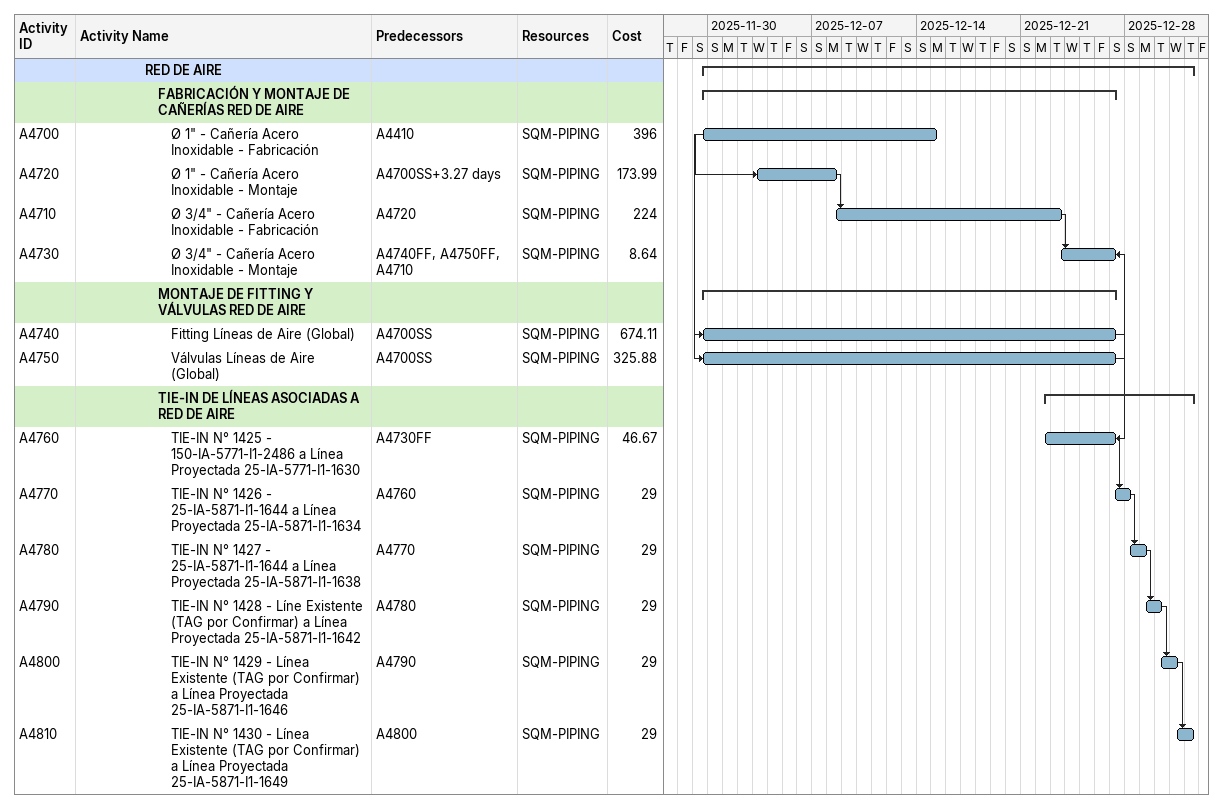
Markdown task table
| ID | Level | Task | Start | Finish | Predecessors | Resources | Cost |
|---|---|---|---|---|---|---|---|
|  | 6 | **RED DE AIRE** | 2025-11-29 | 2026-01-01 |  |  |  |
|  | 7 | **FABRICACIÓN Y MONTAJE DE CAÑERÍAS RED DE AIRE** | 2025-11-29 | 2025-12-27 |  |  |  |
| A4700 | 8 | Ø 1" - Cañería Acero Inoxidable - Fabricación | 2025-11-29 | 2025-12-15 | A4410 | SQM-PIPING | 396 |
| A4720 | 8 | Ø 1" - Cañería Acero Inoxidable - Montaje | 2025-12-03 | 2025-12-08 | A4700SS+3.27d | SQM-PIPING | 173.99 |
| A4710 | 8 | Ø 3/4" - Cañería Acero Inoxidable - Fabricación | 2025-12-08 | 2025-12-23 | A4720 | SQM-PIPING | 224 |
| A4730 | 8 | Ø 3/4" - Cañería Acero Inoxidable - Montaje | 2025-12-23 | 2025-12-27 | A4740FF, A4750FF, A4710 | SQM-PIPING | 8.64 |
|  | 7 | **MONTAJE DE FITTING Y VÁLVULAS RED DE AIRE** | 2025-11-29 | 2025-12-27 |  |  |  |
| A4740 | 8 | Fitting Líneas de Aire (Global) | 2025-11-29 | 2025-12-27 | A4700SS | SQM-PIPING | 674.11 |
| A4750 | 8 | Válvulas Líneas de Aire (Global) | 2025-11-29 | 2025-12-27 | A4700SS | SQM-PIPING | 325.88 |
|  | 7 | **TIE-IN DE LÍNEAS ASOCIADAS A RED DE AIRE** | 2025-12-22 | 2026-01-01 |  |  |  |
| A4760 | 8 | TIE-IN N° 1425 - 150-IA-5771-I1-2486 a Línea Proyectada 25-IA-5771-I1-1630 | 2025-12-22 | 2025-12-27 | A4730FF | SQM-PIPING | 46.67 |
| A4770 | 8 | TIE-IN N° 1426 - 25-IA-5871-I1-1644 a Línea Proyectada 25-IA-5871-I1-1634 | 2025-12-27 | 2025-12-28 | A4760 | SQM-PIPING | 29 |
| A4780 | 8 | TIE-IN N° 1427 - 25-IA-5871-I1-1644 a Línea Proyectada 25-IA-5871-I1-1638 | 2025-12-28 | 2025-12-29 | A4770 | SQM-PIPING | 29 |
| A4790 | 8 | TIE-IN N° 1428 - Líne Existente (TAG por Confirmar) a Línea Proyectada 25-IA-5871-I1-1642 | 2025-12-29 | 2025-12-30 | A4780 | SQM-PIPING | 29 |
| A4800 | 8 | TIE-IN N° 1429 - Línea Existente (TAG por Confirmar) a Línea Proyectada 25-IA-5871-I1-1646 | 2025-12-30 | 2025-12-31 | A4790 | SQM-PIPING | 29 |
| A4810 | 8 | TIE-IN N° 1430 - Línea Existente (TAG por Confirmar) a Línea Proyectada 25-IA-5871-I1-1649 | 2025-12-31 | 2026-01-01 | A4800 | SQM-PIPING | 29 |
